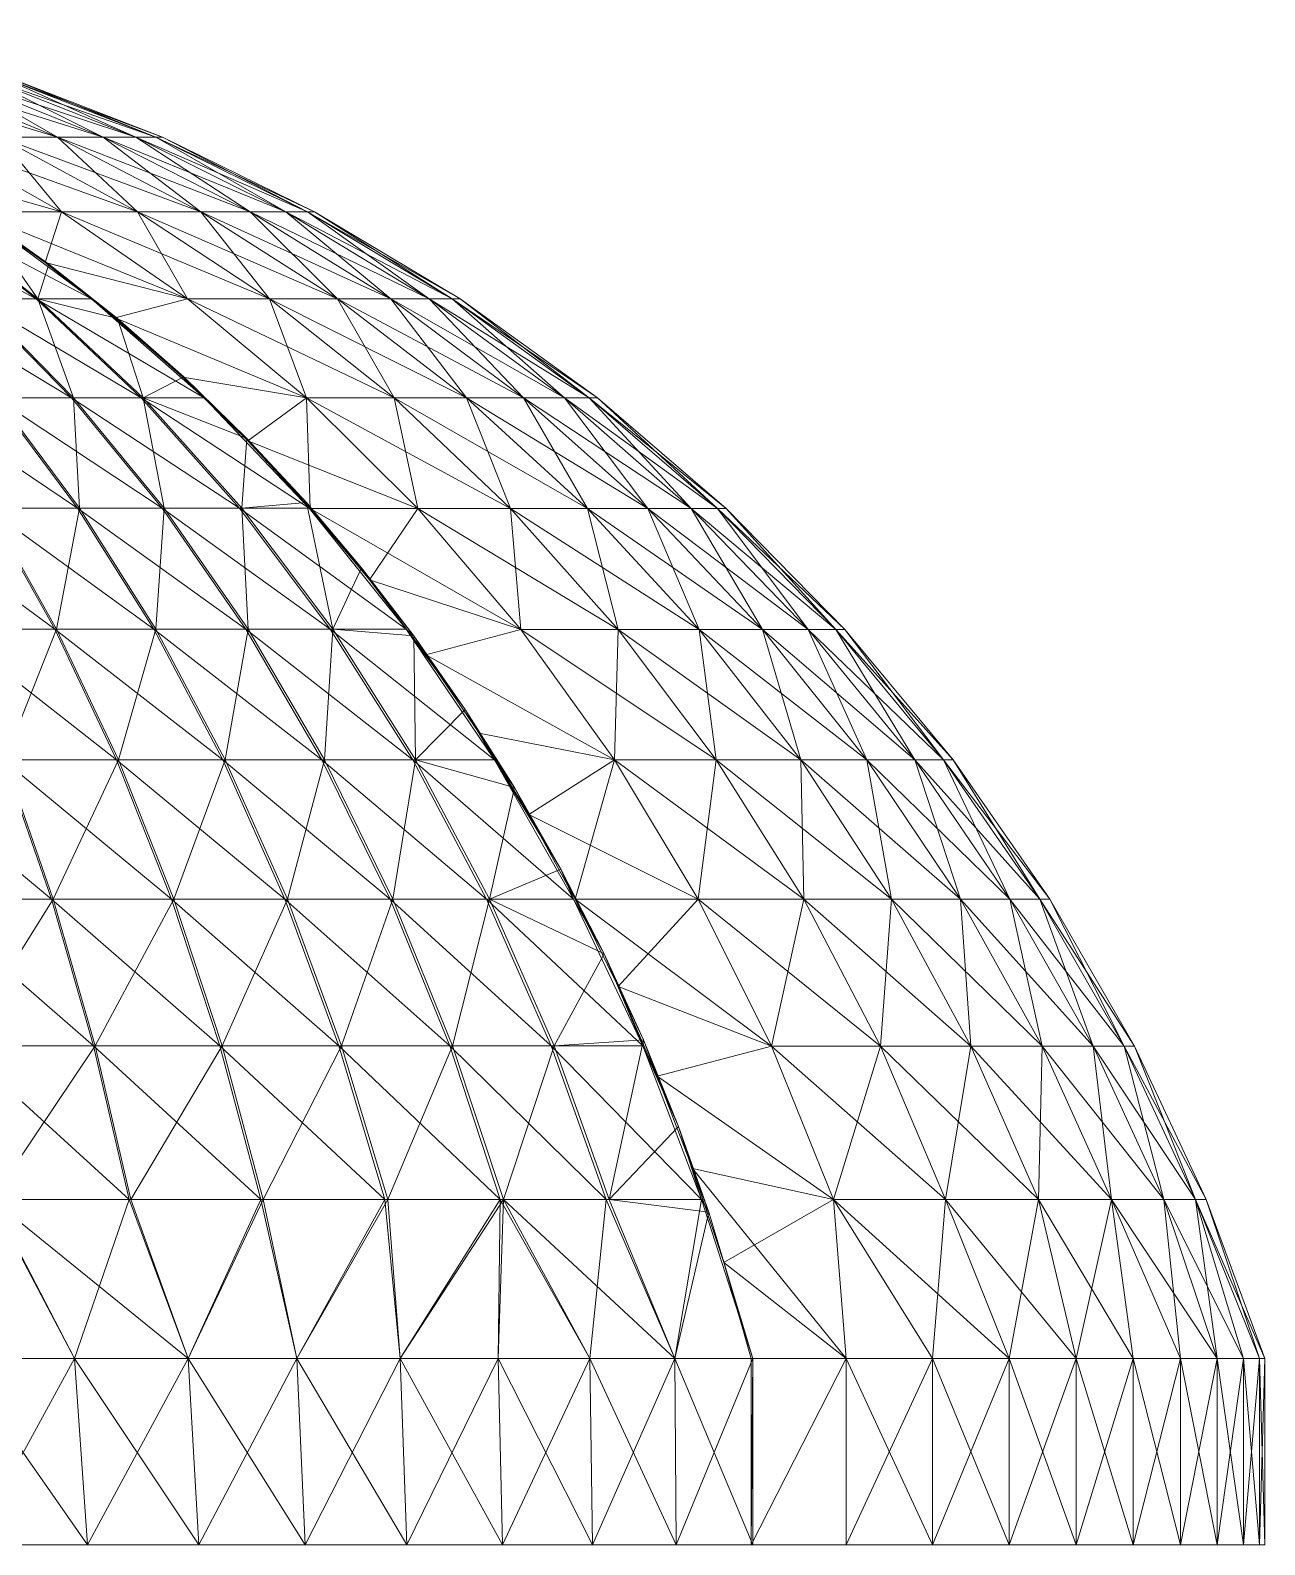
# Model space of a CAD drawing. Header units: millimetres. Extents: x -11 to 107, y -29 to 0.
# Drawn here: x 102.68 to 107.29, y -29 to -23.34 of the extents above; entities that cross this region are included whole.
import ezdxf

# ---------------------------------------------------------------- set-up
doc = ezdxf.new("R2010")
doc.units = ezdxf.units.MM
doc.layers.add('001', color=4, linetype='Continuous', lineweight=35)

msp = doc.modelspace()

# ---------------------------------------------------------------- meshes
at = {"layer": '001', "color": 2, "lineweight": 18}
mesh = msp.add_polyface(dxfattribs=at)
corners = [(101.609, -23.55, -3.4525), (101.7875, -23.5081, -2.9498), (102.2991, -23.7376, -3.2452), (102.0252, -23.5081, -2.4933), (101.3915, -23.3381, -2.4801), (101.5512, -23.3417, -2.1846), (102.5605, -23.7376, -2.7429), (102.2222, -23.5081, -2.0178), (101.6906, -23.3449, -1.8785), (102.7772, -23.7376, -2.2198), (102.3769, -23.5081, -1.5269), (101.8114, -23.3477, -1.5553), (101.9091, -23.35, -1.2249), (102.9475, -23.7376, -1.6798), (102.4883, -23.5081, -1.0245), (101.9833, -23.3517, -0.8883), (103.07, -23.7376, -1.127), (102.5555, -23.5081, -0.5142), (102.0338, -23.3529, -0.547), (103.1439, -23.7376, -0.5657), (102.5779, -23.5081), (102.0547, -23.3534, -0.308), (102.0639, -23.3536, -0.0688), (103.1686, -23.7376), (102.5555, -23.5081, 0.5142), (102.0615, -23.3535, 0.1704), (102.0473, -23.3532, 0.409), (103.1439, -23.7376, 0.5657), (102.4883, -23.5081, 1.0245), (102.0216, -23.3526, 0.6466), (101.9843, -23.3517, 0.8829), (103.07, -23.7376, 1.127), (102.3769, -23.5081, 1.5269), (101.9355, -23.3506, 1.1173), (101.8752, -23.3492, 1.3495), (102.9475, -23.7376, 1.6798), (102.2222, -23.5081, 2.0178), (101.804, -23.3475, 1.5773), (101.722, -23.3456, 1.8009), (102.7772, -23.7376, 2.2198), (102.0252, -23.5081, 2.4933), (101.6293, -23.3435, 2.0201), (101.5262, -23.3411, 2.2344), (102.5605, -23.7376, 2.7429), (101.7875, -23.5081, 2.9498), (101.4128, -23.3385, 2.4434), (102.2991, -23.7376, 3.2452), (101.609, -23.55, 3.4525), (101.8994, -23.6877, 3.6558), (101.7007, -23.5888, 3.5167)]
mesh.append_faces([[corners[k] for k in face] for face in [(0, 1, 2), (4, 5, 3), (4, 3, 1), (7, 3, 5), (7, 5, 8), (11, 12, 10), (10, 7, 8), (10, 8, 11), (14, 10, 12), (14, 12, 15), (17, 14, 15), (17, 15, 18), (21, 22, 20), (21, 20, 17), (17, 18, 21), (25, 26, 24), (25, 24, 20), (20, 22, 25), (29, 30, 28), (29, 28, 24), (24, 26, 29), (33, 34, 32), (33, 32, 28), (28, 30, 33), (37, 38, 36), (37, 36, 32), (32, 34, 37), (41, 42, 40), (41, 40, 36), (36, 38, 41), (45, 44, 40), (40, 42, 45), (46, 44, 47)]], dxfattribs={"color": 2})
mesh.append_faces([[corners[k] for k in face] for face in [(48, 47, 49)]], dxfattribs={"vtx1": -1, "vtx2": -1, "color": 2})
mesh.append_faces([[corners[k] for k in face] for face in [(2, 1, 3), (6, 3, 7), (9, 7, 10), (13, 10, 14), (16, 14, 17), (19, 17, 20), (23, 20, 24), (27, 24, 28), (31, 28, 32), (35, 32, 36), (39, 36, 40), (43, 40, 44)]], dxfattribs={"vtx2": -1, "color": 2})
mesh = msp.add_polyface(dxfattribs=at)
corners = [(102.7037, -24.3416, -4.6339), (102.2875, -24.0158, -4.2842), (102.4823, -24.0268, -4.064), (102.461, -24.0162, -4.0491), (102.7309, -24.2062, -4.238), (102.7441, -24.2121, -4.2473), (102.2189, -23.8609, -3.8796), (102.5605, -23.7376, -2.7429), (102.2222, -23.5081, -2.0178), (102.7772, -23.7376, -2.2198), (102.3769, -23.5081, -1.5269), (102.9475, -23.7376, -1.6798), (102.4883, -23.5081, -1.0245), (103.07, -23.7376, -1.127), (102.5555, -23.5081, -0.5142), (103.1439, -23.7376, -0.5657), (102.5779, -23.5081), (103.1686, -23.7376), (102.5555, -23.5081, 0.5142), (103.1439, -23.7376, 0.5657), (102.4883, -23.5081, 1.0245), (103.07, -23.7376, 1.127), (102.3769, -23.5081, 1.5269), (102.9475, -23.7376, 1.6798), (102.2222, -23.5081, 2.0178), (102.7772, -23.7376, 2.2198), (102.0252, -23.5081, 2.4933), (102.5605, -23.7376, 2.7429), (102.2991, -23.7376, -3.2452), (102.7919, -24.0162, -3.5297), (103.0763, -24.0162, -2.9834), (103.312, -24.0162, -2.4145), (103.4972, -24.0162, -1.8271), (103.6305, -24.0162, 1.2259), (103.4972, -24.0162, 1.8271), (103.312, -24.0162, 2.4145), (103.0763, -24.0162, 2.9834), (102.2991, -23.7376, 3.2452), (102.7919, -24.0162, 3.5297), (102.1836, -23.8432, 3.8549), (102.461, -24.0162, 4.0491), (103.2626, -24.3421, -3.8014), (103.5688, -24.3421, 3.2131), (103.2626, -24.3421, 3.8014), (102.7309, -24.2062, 4.238), (102.0834, -24.0158, 4.506), (102.6967, -24.3416, 4.6422), (102.2815, -24.0158, 4.2913), (102.9043, -24.3416, 4.3736), (102.4602, -24.0158, 4.0602), (102.7441, -24.2121, 4.2473), (102.4823, -24.0268, 4.064), (102.2189, -23.8609, 3.8796)]
mesh.append_faces([[corners[k] for k in face] for face in [(0, 1, 2), (28, 29, 3), (39, 40, 38), (39, 38, 37), (4, 3, 29), (4, 29, 41), (43, 38, 40), (43, 40, 44), (50, 51, 49), (49, 48, 50), (49, 51, 52)]], dxfattribs={"color": 2})
mesh.append_faces([[corners[k] for k in face] for face in [(7, 8, 9), (9, 10, 11), (11, 12, 13), (13, 14, 15), (15, 16, 17), (17, 18, 19), (19, 20, 21), (21, 22, 23), (23, 24, 25), (25, 26, 27), (29, 7, 30), (30, 9, 31), (31, 11, 32), (34, 25, 35), (35, 27, 36), (36, 37, 38), (45, 46, 47), (47, 48, 49)]], dxfattribs={"vtx0": -1, "color": 2})
mesh.append_faces([[corners[k] for k in face] for face in [(2, 3, 4), (44, 51, 50), (40, 52, 51)]], dxfattribs={"vtx0": -1, "vtx2": -1, "color": 2})
mesh.append_faces([[corners[k] for k in face] for face in [(5, 2, 4), (2, 6, 3), (44, 40, 51)]], dxfattribs={"vtx1": -1, "vtx2": -1, "color": 2})
mesh.append_faces([[corners[k] for k in face] for face in [(29, 28, 7), (30, 7, 9), (31, 9, 11), (32, 11, 13), (33, 21, 23), (34, 23, 25), (35, 25, 27), (36, 27, 37), (41, 29, 30), (42, 36, 38)]], dxfattribs={"vtx2": -1, "color": 2})
mesh = msp.add_polyface(dxfattribs=at)
corners = [(103.485, -24.8643, -4.7661), (103.4654, -25.1252, -5.2739), (103.0973, -24.7123, -4.9646), (103.4881, -24.873, -4.7683), (103.7209, -25.1256, -4.9313), (103.2486, -24.6335, -4.6006), (103.2451, -24.6352, -4.5981), (103.4972, -24.0162, -1.8271), (103.07, -23.7376, -1.127), (103.6305, -24.0162, -1.2259), (103.1439, -23.7376, -0.5657), (103.7108, -24.0162, -0.6153), (103.1686, -23.7376), (103.7377, -24.0162), (103.1439, -23.7376, 0.5657), (103.7108, -24.0162, 0.6153), (103.07, -23.7376, 1.127), (103.6305, -24.0162, 1.2259), (102.9475, -23.7376, 1.6798), (103.4972, -24.0162, 1.8271), (103.2626, -24.3421, -3.8014), (103.0763, -24.0162, -2.9834), (103.5688, -24.3421, -3.2131), (103.312, -24.0162, -2.4145), (103.8227, -24.3421, -2.6003), (104.0221, -24.3421, -1.9678), (104.1657, -24.3421, 1.3202), (104.0221, -24.3421, 1.9678), (103.312, -24.0162, 2.4145), (103.8227, -24.3421, 2.6003), (103.0763, -24.0162, 2.9834), (103.5688, -24.3421, 3.2131), (102.9924, -24.4127, -4.4212), (103.7076, -24.7128, -4.0584), (104.0346, -24.7128, -3.4303), (104.0346, -24.7128, 3.4303), (103.2626, -24.3421, 3.8014), (103.7076, -24.7128, 4.0584), (102.9924, -24.4127, 4.4212), (103.2451, -24.6352, 4.5981), (103.4881, -24.873, 4.7683), (104.1239, -25.1256, 4.2987), (103.0893, -24.7123, 4.974), (103.4566, -25.1252, 5.2844), (103.7173, -25.1252, 4.947), (103.3244, -24.7123, 4.6699), (103.485, -24.8643, 4.7661), (103.2486, -24.6335, 4.6006), (103.7209, -25.1256, 4.9313)]
mesh.append_faces([[corners[k] for k in face] for face in [(0, 1, 2), (32, 20, 33), (32, 33, 6), (37, 36, 38), (37, 38, 39), (3, 6, 33), (33, 4, 3), (40, 41, 37), (37, 39, 40), (46, 47, 45), (46, 45, 44)]], dxfattribs={"color": 2})
mesh.append_faces([[corners[k] for k in face] for face in [(7, 8, 9), (9, 10, 11), (11, 12, 13), (13, 14, 15), (15, 16, 17), (17, 18, 19), (20, 21, 22), (22, 23, 24), (24, 7, 25), (27, 28, 29), (29, 30, 31), (33, 22, 34), (35, 36, 37), (42, 44, 45)]], dxfattribs={"vtx0": -1, "color": 2})
mesh.append_faces([[corners[k] for k in face] for face in [(0, 3, 4), (5, 6, 3), (40, 47, 46)]], dxfattribs={"vtx0": -1, "vtx2": -1, "color": 2})
mesh.append_faces([[corners[k] for k in face] for face in [(0, 5, 3), (48, 40, 46), (40, 39, 47)]], dxfattribs={"vtx1": -1, "vtx2": -1, "color": 2})
mesh.append_faces([[corners[k] for k in face] for face in [(9, 8, 10), (11, 10, 12), (13, 12, 14), (15, 14, 16), (22, 21, 23), (24, 23, 7), (25, 7, 9), (26, 17, 19), (27, 19, 28), (29, 28, 30), (33, 20, 22), (34, 22, 24), (35, 31, 36), (42, 43, 44)]], dxfattribs={"vtx2": -1, "color": 2})
mesh = msp.add_polyface(dxfattribs=at)
corners = [(102.473, -24.3416, -4.8852), (102.2875, -24.0158, -4.2842), (102.7037, -24.3416, -4.6339), (102.7441, -24.2121, -4.2473), (103.0007, -24.4151, -4.427), (102.4823, -24.0268, -4.064), (102.2443, -24.7123, -5.7441), (102.2213, -24.3416, -5.1153), (102.5511, -24.7123, -5.5096), (102.8361, -24.7123, -5.2491), (103.0973, -24.7123, -4.9646), (103.2486, -24.6335, -4.6006), (102.5194, -25.1252, -6.1385), (102.8596, -25.1252, -5.8784), (103.1757, -25.1252, -5.5894), (103.4654, -25.1252, -5.2739), (103.485, -24.8643, -4.7661), (102.9924, -24.4127, -4.4212), (103.2451, -24.6352, -4.5981), (102.7309, -24.2062, -4.238), (103.2626, -24.3421, -3.8014), (103.5688, -24.3421, 3.2131), (102.7919, -24.0162, 3.5297), (103.2626, -24.3421, 3.8014), (102.7309, -24.2062, 4.238), (102.9924, -24.4127, 4.4212), (102.2386, -24.7123, 5.7481), (102.513, -25.1252, 6.143), (102.8521, -25.1252, 5.8846), (102.5443, -24.7123, 5.5152), (103.1674, -25.1252, 5.5977), (102.8287, -24.7123, 5.2565), (103.4566, -25.1252, 5.2844), (103.0893, -24.7123, 4.974), (102.2153, -24.3416, 5.1203), (102.4664, -24.3416, 4.8918), (102.6967, -24.3416, 4.6422), (103.3244, -24.7123, 4.6699), (102.9043, -24.3416, 4.3736), (103.2486, -24.6335, 4.6006), (103.0007, -24.4151, 4.427), (102.0834, -24.0158, 4.506), (102.2815, -24.0158, 4.2913), (102.7441, -24.2121, 4.2473), (103.2451, -24.6352, 4.5981)]
mesh.append_faces([[corners[k] for k in face] for face in [(3, 4, 2), (2, 5, 3), (10, 2, 4), (10, 4, 11), (10, 11, 16), (20, 17, 19), (24, 25, 23), (38, 37, 39), (38, 39, 40), (38, 40, 43)]], dxfattribs={"color": 2})
mesh.append_faces([[corners[k] for k in face] for face in [(0, 1, 2), (6, 7, 8), (8, 0, 9), (9, 2, 10), (12, 8, 13), (13, 9, 14), (14, 10, 15), (21, 22, 23), (26, 28, 29), (29, 30, 31), (31, 32, 33), (34, 31, 35), (35, 33, 36), (36, 37, 38)]], dxfattribs={"vtx0": -1, "color": 2})
mesh.append_faces([[corners[k] for k in face] for face in [(4, 17, 18), (3, 19, 17), (44, 40, 39), (25, 43, 40)]], dxfattribs={"vtx0": -1, "vtx2": -1, "color": 2})
mesh.append_faces([[corners[k] for k in face] for face in [(11, 4, 18), (4, 3, 17), (44, 25, 40), (25, 24, 43)]], dxfattribs={"vtx1": -1, "vtx2": -1, "color": 2})
mesh.append_faces([[corners[k] for k in face] for face in [(8, 7, 0), (9, 0, 2), (12, 6, 8), (13, 8, 9), (14, 9, 10), (26, 27, 28), (29, 28, 30), (31, 30, 32), (34, 29, 31), (35, 31, 33), (36, 33, 37), (41, 35, 36), (42, 36, 38)]], dxfattribs={"vtx2": -1, "color": 2})
mesh = msp.add_polyface(dxfattribs=at)
corners = [(104.0221, -24.3421, -1.9678), (103.6305, -24.0162, -1.2259), (104.1657, -24.3421, -1.3202), (103.7108, -24.0162, -0.6153), (104.2522, -24.3421, -0.6626), (103.7377, -24.0162), (104.2812, -24.3421), (103.7108, -24.0162, 0.6153), (104.2522, -24.3421, 0.6626), (103.6305, -24.0162, 1.2259), (104.1657, -24.3421, 1.3202), (103.4972, -24.0162, 1.8271), (104.0221, -24.3421, 1.9678), (104.0346, -24.7128, -3.4303), (103.8227, -24.3421, -2.6003), (104.3056, -24.7128, -2.7761), (104.5185, -24.7128, -2.1008), (104.6718, -24.7128, -1.4095), (104.7642, -24.7128, -0.7074), (104.7951, -24.7128), (104.7642, -24.7128, 0.7074), (104.6718, -24.7128, 1.4095), (104.5185, -24.7128, 2.1008), (103.8227, -24.3421, 2.6003), (104.3056, -24.7128, 2.7761), (103.5688, -24.3421, 3.2131), (104.0346, -24.7128, 3.4303), (104.1239, -25.1256, -4.2987), (103.7076, -24.7128, -4.0584), (104.4703, -25.1256, -3.6335), (104.7573, -25.1256, -2.9405), (104.9828, -25.1256, -2.2252), (105.1452, -25.1256, -1.4929), (105.2431, -25.1256, -0.7493), (105.2758, -25.1256), (105.2431, -25.1256, 0.7493), (105.1452, -25.1256, 1.4929), (104.9828, -25.1256, 2.2252), (104.7573, -25.1256, 2.9405), (104.4703, -25.1256, 3.6335), (103.7076, -24.7128, 4.0584), (104.1239, -25.1256, 4.2987)]
mesh.append_faces([[corners[k] for k in face] for face in [(0, 1, 2), (2, 3, 4), (4, 5, 6), (6, 7, 8), (8, 9, 10), (10, 11, 12), (13, 14, 15), (15, 0, 16), (16, 2, 17), (17, 4, 18), (18, 6, 19), (19, 8, 20), (20, 10, 21), (21, 12, 22), (22, 23, 24), (24, 25, 26), (35, 21, 36), (36, 22, 37), (37, 24, 38), (38, 26, 39), (39, 40, 41)]], dxfattribs={"vtx0": -1, "color": 2})
mesh.append_faces([[corners[k] for k in face] for face in [(2, 1, 3), (4, 3, 5), (6, 5, 7), (8, 7, 9), (15, 14, 0), (16, 0, 2), (17, 2, 4), (18, 4, 6), (19, 6, 8), (20, 8, 10), (21, 10, 12), (22, 12, 23), (24, 23, 25), (27, 28, 13), (29, 13, 15), (30, 15, 16), (31, 16, 17), (32, 17, 18), (33, 18, 19), (34, 19, 20), (35, 20, 21), (36, 21, 22), (37, 22, 24), (38, 24, 26), (39, 26, 40)]], dxfattribs={"vtx2": -1, "color": 2})
mesh = msp.add_polyface(dxfattribs=at)
corners = [(103.485, -24.8643, -4.7661), (103.7071, -25.1038, -4.9216), (103.4654, -25.1252, -5.2739), (103.4894, -25.5773, -5.9038), (103.8054, -25.5773, -5.5596), (103.9127, -25.3478, -5.0656), (104.1083, -25.6026, -5.2025), (103.4039, -26.0654, -6.529), (103.7749, -26.0654, -6.19), (104.1148, -26.0654, -5.8197), (103.2114, -26.586, -7.1308), (103.6358, -26.586, -6.8063), (104.0302, -26.586, -6.4458), (103.8386, -27.1354, -7.0487), (103.9429, -25.3924, -5.0868), (104.1535, -25.6726, -5.2342), (103.7209, -25.1256, -4.9313), (103.7076, -24.7128, -4.0584), (104.1239, -25.1256, -4.2987), (103.4881, -24.873, 4.7683), (103.7209, -25.1256, 4.9313), (104.1239, -25.1256, 4.2987), (104.5084, -25.5777, 4.5207), (103.9429, -25.3924, 5.0868), (103.2034, -26.586, 7.1364), (103.3838, -27.1354, 7.3959), (103.8288, -27.1354, 7.0569), (103.6265, -26.586, 6.814), (104.2426, -27.1354, 6.6803), (104.0199, -26.586, 6.4561), (103.3951, -26.0654, 6.5364), (103.7652, -26.0654, 6.1996), (104.3806, -26.586, 6.0652), (103.1364, -25.5773, 6.2258), (103.4804, -25.5773, 5.9128), (104.1045, -26.0654, 5.8319), (103.7958, -25.5773, 5.571), (103.1674, -25.1252, 5.5977), (103.4566, -25.1252, 5.2844), (104.0802, -25.5773, 5.203), (103.7173, -25.1252, 4.947), (103.9127, -25.3478, 5.0656), (103.7071, -25.1038, 4.9216), (104.1083, -25.6026, 5.2025), (103.485, -24.8643, 4.7661)]
mesh.append_faces([[corners[k] for k in face] for face in [(0, 1, 2), (5, 6, 4), (4, 2, 1), (4, 1, 5), (9, 4, 6), (17, 18, 16), (19, 20, 21), (14, 16, 18), (22, 20, 23), (41, 42, 40), (40, 39, 41), (39, 43, 41), (40, 42, 44)]], dxfattribs={"color": 2})
mesh.append_faces([[corners[k] for k in face] for face in [(3, 2, 4), (7, 3, 8), (8, 4, 9), (10, 7, 11), (11, 8, 12), (24, 26, 27), (27, 28, 29), (30, 29, 31), (33, 31, 34), (34, 35, 36), (37, 36, 38), (38, 39, 40)]], dxfattribs={"vtx0": -1, "color": 2})
mesh.append_faces([[corners[k] for k in face] for face in [(1, 16, 14), (23, 41, 43), (23, 42, 41), (20, 44, 42)]], dxfattribs={"vtx0": -1, "vtx2": -1, "color": 2})
mesh.append_faces([[corners[k] for k in face] for face in [(6, 5, 14), (14, 15, 6), (5, 1, 14), (1, 0, 16), (23, 20, 42)]], dxfattribs={"vtx1": -1, "vtx2": -1, "color": 2})
mesh.append_faces([[corners[k] for k in face] for face in [(8, 3, 4), (11, 7, 8), (12, 8, 9), (13, 11, 12), (24, 25, 26), (27, 26, 28), (30, 27, 29), (31, 29, 32), (33, 30, 31), (34, 31, 35), (37, 34, 36), (38, 36, 39)]], dxfattribs={"vtx2": -1, "color": 2})
mesh = msp.add_polyface(dxfattribs=at)
corners = [(104.2999, -25.8773, -5.3367), (104.4841, -26.1692, -5.4657), (104.1148, -26.0654, -5.8197), (104.1083, -25.6026, -5.2025), (104.3522, -25.9655, -5.3733), (104.5384, -26.2703, -5.5037), (104.1535, -25.6726, -5.2342), (104.1239, -25.1256, -4.2987), (104.0346, -24.7128, -3.4303), (104.4703, -25.1256, -3.6335), (104.3056, -24.7128, -2.7761), (104.7573, -25.1256, -2.9405), (104.5185, -24.7128, -2.1008), (104.9828, -25.1256, -2.2252), (104.6718, -24.7128, -1.4095), (105.1452, -25.1256, -1.4929), (103.9429, -25.3924, -5.0868), (104.5084, -25.5777, -4.5207), (104.8727, -25.5777, -3.8211), (105.1745, -25.5777, -3.0924), (105.4117, -25.5777, 2.3401), (104.9828, -25.1256, 2.2252), (104.7573, -25.1256, 2.9405), (105.1745, -25.5777, 3.0924), (104.4703, -25.1256, 3.6335), (104.8727, -25.5777, 3.8211), (104.1239, -25.1256, 4.2987), (104.5084, -25.5777, 4.5207), (103.9429, -25.3924, 5.0868), (104.1535, -25.6726, 5.2342), (103.7209, -25.1256, 4.9313), (104.8584, -26.0658, -4.7228), (105.2389, -26.0658, -3.9919), (105.2389, -26.0658, 3.9919), (104.8584, -26.0658, 4.7228), (104.3522, -25.9655, 5.3733), (104.5384, -26.2703, 5.5037), (104.4105, -26.0654, 5.436), (104.6581, -26.4749, 5.5875), (104.4841, -26.1692, 5.4657), (103.7958, -25.5773, 5.571), (104.1045, -26.0654, 5.8319), (104.0802, -25.5773, 5.203), (104.2999, -25.8773, 5.3367), (104.1083, -25.6026, 5.2025)]
mesh.append_faces([[corners[k] for k in face] for face in [(0, 1, 2), (2, 3, 0), (16, 7, 17), (17, 6, 16), (28, 29, 27), (27, 26, 30), (6, 17, 31), (6, 31, 4), (34, 27, 29), (34, 29, 35), (5, 4, 31), (34, 35, 36), (37, 38, 39), (43, 44, 42), (42, 37, 43), (37, 39, 43)]], dxfattribs={"color": 2})
mesh.append_faces([[corners[k] for k in face] for face in [(7, 8, 9), (9, 10, 11), (11, 12, 13), (13, 14, 15), (17, 9, 18), (18, 11, 19), (23, 24, 25), (25, 26, 27), (31, 18, 32), (33, 27, 34), (40, 37, 42)]], dxfattribs={"vtx0": -1, "color": 2})
mesh.append_faces([[corners[k] for k in face] for face in [(35, 43, 39), (39, 36, 35), (29, 44, 43), (43, 35, 29), (44, 29, 28)]], dxfattribs={"vtx0": -1, "vtx2": -1, "color": 2})
mesh.append_faces([[corners[k] for k in face] for face in [(1, 0, 4), (4, 5, 1), (0, 3, 6), (6, 4, 0)]], dxfattribs={"vtx1": -1, "vtx2": -1, "color": 2})
mesh.append_faces([[corners[k] for k in face] for face in [(17, 7, 9), (18, 9, 11), (19, 11, 13), (20, 21, 22), (23, 22, 24), (25, 24, 26), (31, 17, 18), (33, 25, 27), (40, 41, 37)]], dxfattribs={"vtx2": -1, "color": 2})
mesh = msp.add_polyface(dxfattribs=at)
corners = [(105.1452, -25.1256, -1.4929), (104.7642, -24.7128, -0.7074), (105.2431, -25.1256, -0.7493), (104.7951, -24.7128), (105.2758, -25.1256), (104.7642, -24.7128, 0.7074), (105.2431, -25.1256, 0.7493), (105.1745, -25.5777, -3.0924), (104.9828, -25.1256, -2.2252), (105.4117, -25.5777, -2.3401), (105.5824, -25.5777, -1.57), (105.6854, -25.5777, -0.788), (105.7198, -25.5777), (105.6854, -25.5777, 0.788), (105.1452, -25.1256, 1.4929), (105.5824, -25.5777, 1.57), (104.9828, -25.1256, 2.2252), (105.4117, -25.5777, 2.3401), (104.7573, -25.1256, 2.9405), (105.1745, -25.5777, 3.0924), (105.2389, -26.0658, -3.9919), (104.8727, -25.5777, -3.8211), (105.5543, -26.0658, -3.2306), (105.802, -26.0658, -2.4447), (105.9804, -26.0658, -1.6402), (106.088, -26.0658, -0.8232), (106.1239, -26.0658), (106.088, -26.0658, 0.8232), (105.9804, -26.0658, 1.6402), (105.802, -26.0658, 2.4447), (105.5543, -26.0658, 3.2306), (104.8727, -25.5777, 3.8211), (105.2389, -26.0658, 3.9919), (106.1511, -26.5863, -2.5382), (106.3363, -26.5863, -1.703), (106.4479, -26.5863, -0.8547), (106.4852, -26.5863), (106.4479, -26.5863, 0.8547), (106.3363, -26.5863, 1.703), (106.1511, -26.5863, 2.5382), (105.8938, -26.5863, 3.3542), (105.5664, -26.5863, 4.1446), (104.8584, -26.0658, 4.7228)]
mesh.append_faces([[corners[k] for k in face] for face in [(0, 1, 2), (2, 3, 4), (4, 5, 6), (7, 8, 9), (9, 0, 10), (10, 2, 11), (11, 4, 12), (12, 6, 13), (13, 14, 15), (15, 16, 17), (17, 18, 19), (20, 7, 22), (22, 9, 23), (23, 10, 24), (24, 11, 25), (25, 12, 26), (26, 13, 27), (27, 15, 28), (28, 17, 29), (29, 19, 30), (30, 31, 32)]], dxfattribs={"vtx0": -1, "color": 2})
mesh.append_faces([[corners[k] for k in face] for face in [(9, 8, 0), (10, 0, 2), (11, 2, 4), (12, 4, 6), (13, 6, 14), (15, 14, 16), (20, 21, 7), (22, 7, 9), (23, 9, 10), (24, 10, 11), (25, 11, 12), (26, 12, 13), (27, 13, 15), (28, 15, 17), (29, 17, 19), (30, 19, 31), (33, 23, 24), (34, 24, 25), (35, 25, 26), (36, 26, 27), (37, 27, 28), (38, 28, 29), (39, 29, 30), (40, 30, 32), (41, 32, 42)]], dxfattribs={"vtx2": -1, "color": 2})
mesh = msp.add_polyface(dxfattribs=at)
corners = [(101.9639, -25.5773, -6.9677), (102.1577, -25.1252, -6.3679), (102.3789, -25.5773, -6.753), (102.5194, -25.1252, -6.1385), (102.7734, -25.5773, -6.5028), (102.8596, -25.1252, -5.8784), (103.1445, -25.5773, -6.219), (103.1757, -25.1252, -5.5894), (103.4894, -25.5773, -5.9038), (103.4654, -25.1252, -5.2739), (102.1337, -26.0654, -7.3345), (102.5802, -26.0654, -7.1035), (103.0046, -26.0654, -6.8343), (103.4039, -26.0654, -6.529), (102.2856, -26.586, -7.6625), (102.7602, -26.586, -7.4169), (103.2114, -26.586, -7.1308), (102.4184, -27.1354, -7.9493), (102.9175, -27.1354, -7.691), (103.3922, -27.1354, -7.39), (103.6358, -26.586, -6.8063), (101.7891, -26.586, 7.8663), (102.4138, -27.1354, 7.9514), (102.2812, -26.586, 7.6645), (102.9109, -27.1354, 7.6948), (102.7538, -26.586, 7.4206), (103.3838, -27.1354, 7.3959), (103.2034, -26.586, 7.1364), (102.1296, -26.0654, 7.3364), (102.5742, -26.0654, 7.1069), (102.9971, -26.0654, 6.8396), (103.6265, -26.586, 6.814), (103.3951, -26.0654, 6.5364), (101.96, -25.5773, 6.9695), (102.3733, -25.5773, 6.7562), (102.7664, -25.5773, 6.5076), (103.1364, -25.5773, 6.2258), (101.7738, -25.1252, 6.5663), (102.1526, -25.1252, 6.3708), (102.513, -25.1252, 6.143), (102.8521, -25.1252, 5.8846), (103.4804, -25.5773, 5.9128), (103.1674, -25.1252, 5.5977)]
mesh.append_faces([[corners[k] for k in face] for face in [(0, 1, 2), (2, 3, 4), (4, 5, 6), (6, 7, 8), (10, 2, 11), (11, 4, 12), (12, 6, 13), (14, 11, 15), (15, 12, 16), (21, 22, 23), (23, 24, 25), (25, 26, 27), (28, 25, 29), (29, 27, 30), (30, 31, 32), (33, 29, 34), (34, 30, 35), (35, 32, 36), (37, 34, 38), (38, 35, 39), (39, 36, 40), (40, 41, 42)]], dxfattribs={"vtx0": -1, "color": 2})
mesh.append_faces([[corners[k] for k in face] for face in [(2, 1, 3), (4, 3, 5), (6, 5, 7), (8, 7, 9), (10, 0, 2), (11, 2, 4), (12, 4, 6), (13, 6, 8), (14, 10, 11), (15, 11, 12), (16, 12, 13), (17, 14, 15), (18, 15, 16), (19, 16, 20), (28, 23, 25), (29, 25, 27), (30, 27, 31), (33, 28, 29), (34, 29, 30), (35, 30, 32), (38, 34, 35), (39, 35, 36), (40, 36, 41)]], dxfattribs={"vtx2": -1, "color": 2})
mesh = msp.add_polyface(dxfattribs=at)
corners = [(104.0302, -26.586, -6.4458), (104.1148, -26.0654, -5.8197), (104.3915, -26.586, -6.0522), (104.4841, -26.1692, -5.4657), (104.6581, -26.4749, -5.5875), (104.2535, -27.1354, -6.6695), (104.6335, -27.1354, -6.2555), (104.8194, -26.7909, -5.7004), (104.9662, -27.1129, -5.8032), (104.443, -27.7095, -6.8595), (104.839, -27.7095, -6.4282), (105.0971, -27.4364, -5.8949), (105.0176, -27.2485, -5.8393), (104.8716, -26.9127, -5.737), (104.7117, -26.5863, -5.625), (104.5384, -26.2703, -5.5037), (104.8584, -26.0658, -4.7228), (105.1714, -26.5863, -4.9035), (104.5384, -26.2703, 5.5037), (104.7117, -26.5863, 5.625), (105.1714, -26.5863, 4.9035), (104.8584, -26.0658, 4.7228), (105.445, -27.1356, 5.0615), (104.8716, -26.9127, 5.737), (103.8288, -27.1354, 7.0569), (104.4317, -27.7095, 6.8708), (104.2426, -27.1354, 6.6803), (104.827, -27.7095, 6.4424), (104.622, -27.1354, 6.2692), (105.1834, -27.7095, 5.9813), (104.9641, -27.1354, 5.8266), (105.0971, -27.4364, 5.8949), (104.9662, -27.1129, 5.8032), (104.0199, -26.586, 6.4561), (104.3806, -26.586, 6.0652), (104.7058, -26.586, 5.6444), (104.8194, -26.7909, 5.7004), (104.6581, -26.4749, 5.5875), (103.7652, -26.0654, 6.1996), (104.1045, -26.0654, 5.8319), (104.4105, -26.0654, 5.436), (105.0176, -27.2485, 5.8393), (104.4841, -26.1692, 5.4657)]
mesh.append_faces([[corners[k] for k in face] for face in [(2, 1, 3), (2, 3, 4), (7, 8, 6), (7, 6, 2), (2, 4, 7), (10, 6, 8), (16, 17, 14), (16, 14, 15), (18, 19, 20), (18, 20, 21), (13, 14, 17), (22, 19, 23), (31, 32, 30), (36, 37, 35), (36, 35, 30), (30, 32, 36), (40, 35, 37)]], dxfattribs={"color": 2})
mesh.append_faces([[corners[k] for k in face] for face in [(0, 1, 2), (5, 2, 6), (24, 25, 26), (26, 27, 28), (28, 29, 30), (33, 28, 34), (34, 30, 35), (38, 34, 39), (39, 35, 40)]], dxfattribs={"vtx0": -1, "color": 2})
mesh.append_faces([[corners[k] for k in face] for face in [(41, 32, 31), (23, 36, 32), (32, 41, 23), (19, 37, 36), (36, 23, 19), (18, 42, 37), (37, 19, 18)]], dxfattribs={"vtx0": -1, "vtx2": -1, "color": 2})
mesh.append_faces([[corners[k] for k in face] for face in [(11, 8, 12), (8, 7, 13), (13, 12, 8), (7, 4, 14), (14, 13, 7), (4, 3, 15), (15, 14, 4)]], dxfattribs={"vtx1": -1, "vtx2": -1, "color": 2})
mesh.append_faces([[corners[k] for k in face] for face in [(5, 0, 2), (9, 5, 6), (33, 26, 28), (34, 28, 30), (39, 34, 35)]], dxfattribs={"vtx2": -1, "color": 2})
mesh = msp.add_polyface(dxfattribs=at)
corners = [(105.1714, -26.5863, -4.9035), (104.8584, -26.0658, -4.7228), (105.2389, -26.0658, -3.9919), (105.5664, -26.5863, -4.1446), (105.5543, -26.0658, -3.2306), (105.8938, -26.5863, -3.3542), (105.802, -26.0658, -2.4447), (106.1511, -26.5863, -2.5382), (105.9804, -26.0658, -1.6402), (106.3363, -26.5863, -1.703), (106.088, -26.0658, -0.8232), (106.4479, -26.5863, -0.8547), (106.1239, -26.0658), (106.4852, -26.5863), (106.088, -26.0658, 0.8232), (106.4479, -26.5863, 0.8547), (105.9804, -26.0658, 1.6402), (106.3363, -26.5863, 1.703), (105.802, -26.0658, 2.4447), (106.1511, -26.5863, 2.5382), (105.5543, -26.0658, 3.2306), (105.8938, -26.5863, 3.3542), (105.2389, -26.0658, 3.9919), (105.5664, -26.5863, 4.1446), (104.8584, -26.0658, 4.7228), (105.1714, -26.5863, 4.9035), (104.8716, -26.9127, -5.737), (105.445, -27.1356, -5.0615), (105.0176, -27.2485, -5.8393), (105.8528, -27.1356, -4.2781), (106.1907, -27.1356, -3.4622), (106.4563, -27.1356, -2.62), (106.6474, -27.1356, -1.7578), (106.7627, -27.1356, -0.8823), (106.8012, -27.1356), (106.7627, -27.1356, 0.8823), (106.6474, -27.1356, 1.7578), (106.4563, -27.1356, 2.62), (106.1907, -27.1356, 3.4622), (105.8528, -27.1356, 4.2781), (105.445, -27.1356, 5.0615), (104.8716, -26.9127, 5.737), (105.0176, -27.2485, 5.8393), (104.7117, -26.5863, 5.625), (106.4429, -27.7096, 3.554), (106.096, -27.7096, 4.3915)]
mesh.append_faces([[corners[k] for k in face] for face in [(26, 0, 27), (27, 28, 26), (41, 42, 40), (40, 25, 43)]], dxfattribs={"color": 2})
mesh.append_faces([[corners[k] for k in face] for face in [(0, 2, 3), (3, 4, 5), (5, 6, 7), (7, 8, 9), (9, 10, 11), (11, 12, 13), (13, 14, 15), (15, 16, 17), (17, 18, 19), (19, 20, 21), (21, 22, 23), (23, 24, 25), (27, 3, 29), (29, 5, 30), (30, 7, 31), (31, 9, 32), (32, 11, 33), (33, 13, 34), (34, 15, 35), (35, 17, 36), (36, 19, 37), (37, 21, 38), (38, 23, 39), (39, 25, 40)]], dxfattribs={"vtx0": -1, "color": 2})
mesh.append_faces([[corners[k] for k in face] for face in [(0, 1, 2), (3, 2, 4), (5, 4, 6), (27, 0, 3), (29, 3, 5), (30, 5, 7), (31, 7, 9), (32, 9, 11), (33, 11, 13), (34, 13, 15), (35, 15, 17), (36, 17, 19), (37, 19, 21), (38, 21, 23), (39, 23, 25), (44, 38, 39), (45, 39, 40)]], dxfattribs={"vtx2": -1, "color": 2})
mesh = msp.add_polyface(dxfattribs=at)
corners = [(101.8986, -27.1354, -8.1628), (102.2856, -26.586, -7.6625), (102.4184, -27.1354, -7.9493), (102.7602, -26.586, -7.4169), (102.9175, -27.1354, -7.691), (101.3805, -27.2783, -8.4001), (101.9896, -27.7095, -8.4153), (102.5312, -27.7095, -8.1928), (103.0512, -27.7095, -7.9237), (101.4555, -27.9556, -8.6838), (101.4201, -27.6134, -8.55), (101.9496, -28.3043, -8.6612), (101.4865, -28.3043, -8.8011), (102.4018, -28.3043, -8.4891), (102.8408, -28.3043, -8.2859), (101.5617, -29, 8.7808), (102.0158, -29, 8.6382), (101.9496, -28.3043, 8.6612), (101.4865, -28.3043, 8.8011), (102.4591, -29, 8.4647), (102.4018, -28.3043, 8.4891), (102.8408, -28.3043, 8.2859), (102.8894, -29, 8.261), (101.4555, -27.9556, 8.6838), (101.9871, -27.7095, 8.4162), (101.4201, -27.6134, 8.55), (101.8962, -27.1354, 8.1637), (102.5263, -27.7095, 8.195), (102.4138, -27.1354, 7.9514), (103.0443, -27.7095, 7.9277), (102.9109, -27.1354, 7.6948), (101.7891, -26.586, 7.8663), (102.2812, -26.586, 7.6645), (102.8894, -29, -8.261), (102.4591, -29, -8.4647), (102.0158, -29, -8.6382), (101.5617, -29, -8.7808), (103.3046, -29, -8.0282), (103.3046, -29, 8.0282)]
mesh.append_faces([[corners[k] for k in face] for face in [(5, 0, 6), (9, 10, 6), (9, 6, 11), (11, 12, 9), (11, 6, 7), (11, 7, 13), (14, 13, 7), (15, 16, 17), (15, 17, 18), (17, 16, 19), (17, 19, 20), (21, 20, 19), (21, 19, 22), (23, 18, 17), (17, 24, 25), (25, 24, 26), (27, 24, 17), (27, 17, 20), (21, 29, 27), (27, 20, 21), (33, 34, 13), (33, 13, 14), (13, 34, 35), (13, 35, 11), (12, 11, 35), (12, 35, 36)]], dxfattribs={"color": 2})
mesh.append_faces([[corners[k] for k in face] for face in [(0, 1, 2), (2, 3, 4), (6, 2, 7), (7, 4, 8), (26, 27, 28), (28, 29, 30)]], dxfattribs={"vtx0": -1, "color": 2})
mesh.append_faces([[corners[k] for k in face] for face in [(34, 33, 36), (33, 37, 36), (38, 22, 36), (22, 19, 36), (19, 16, 36), (16, 15, 36)]], dxfattribs={"vtx1": -1, "vtx2": -1, "color": 2})
mesh.append_faces([[corners[k] for k in face] for face in [(6, 0, 2), (7, 2, 4), (26, 24, 27), (28, 27, 29), (31, 26, 28), (32, 28, 30), (36, 35, 34)]], dxfattribs={"vtx2": -1, "color": 2})
mesh = msp.add_polyface(dxfattribs=at)
corners = [(102.9175, -27.1354, -7.691), (103.2114, -26.586, -7.1308), (103.3922, -27.1354, -7.39), (103.6358, -26.586, -6.8063), (103.8386, -27.1354, -7.0487), (104.0302, -26.586, -6.4458), (104.2535, -27.1354, -6.6695), (103.0512, -27.7095, -7.9237), (103.5457, -27.7095, -7.6102), (104.0108, -27.7095, -7.2545), (102.5312, -27.7095, -8.1928), (103.2646, -28.3043, -8.0523), (102.8408, -28.3043, -8.2859), (103.6708, -28.3043, -7.7896), (104.0577, -28.3043, -7.4992), (102.8894, -29, 8.261), (103.3046, -29, 8.0282), (103.2646, -28.3043, 8.0523), (102.8408, -28.3043, 8.2859), (103.7027, -29, 7.7673), (103.6708, -28.3043, 7.7896), (104.0819, -29, 7.4795), (104.0577, -28.3043, 7.4992), (103.0443, -27.7095, 7.9277), (102.9109, -27.1354, 7.6948), (103.537, -27.7095, 7.6163), (103.3838, -27.1354, 7.3959), (104.0006, -27.7095, 7.2631), (103.8288, -27.1354, 7.0569), (102.7538, -26.586, 7.4206), (104.0819, -29, -7.4795), (103.7027, -29, -7.7673), (103.3046, -29, -8.0282), (102.8894, -29, -8.261), (101.5617, -29, -8.7808), (105.7248, -29, -5.5437), (105.3695, -29, 6.0856), (105.0884, -29, 6.4696), (104.7764, -29, 6.8291), (104.4404, -29, 7.1663)]
mesh.append_faces([[corners[k] for k in face] for face in [(10, 7, 11), (10, 11, 12), (11, 7, 8), (11, 8, 13), (13, 8, 9), (13, 9, 14), (15, 16, 17), (15, 17, 18), (17, 16, 19), (17, 19, 20), (20, 19, 21), (20, 21, 22), (18, 17, 23), (25, 23, 17), (25, 17, 20), (27, 25, 20), (27, 20, 22), (14, 30, 31), (14, 31, 13), (13, 31, 32), (13, 32, 11), (12, 11, 32), (12, 32, 33)]], dxfattribs={"color": 2})
mesh.append_faces([[corners[k] for k in face] for face in [(0, 1, 2), (2, 3, 4), (4, 5, 6), (7, 2, 8), (8, 4, 9), (24, 25, 26), (26, 27, 28)]], dxfattribs={"vtx0": -1, "color": 2})
mesh.append_faces([[corners[k] for k in face] for face in [(30, 35, 34), (36, 37, 34)]], dxfattribs={"vtx0": -1, "vtx1": -1, "vtx2": -1, "color": 2})
mesh.append_faces([[corners[k] for k in face] for face in [(34, 37, 38)]], dxfattribs={"vtx0": -1, "vtx2": -1, "color": 2})
mesh.append_faces([[corners[k] for k in face] for face in [(32, 31, 34), (31, 30, 34), (38, 39, 34), (39, 21, 34), (21, 19, 34), (19, 16, 34)]], dxfattribs={"vtx1": -1, "vtx2": -1, "color": 2})
mesh.append_faces([[corners[k] for k in face] for face in [(7, 0, 2), (8, 2, 4), (9, 4, 6), (24, 23, 25), (26, 25, 27), (29, 24, 26)]], dxfattribs={"vtx2": -1, "color": 2})
mesh = msp.add_polyface(dxfattribs=at)
corners = [(104.0108, -27.7095, -7.2545), (104.2535, -27.1354, -6.6695), (104.443, -27.7095, -6.8595), (104.6335, -27.1354, -6.2555), (104.839, -27.7095, -6.4282), (105.0971, -27.4364, -5.8949), (105.2115, -27.7564, -5.975), (104.9662, -27.1129, -5.8032), (104.0577, -28.3043, -7.4992), (104.4233, -28.3043, -7.1823), (104.7658, -28.3043, -6.8405), (105.0835, -28.3043, -6.4756), (105.3748, -28.3043, -6.0894), (105.2669, -27.9453, -6.0138), (105.3695, -28.3043, -6.0856), (105.1496, -27.593, -5.9316), (105.0176, -27.2485, -5.8393), (105.445, -27.1356, -5.0615), (105.6774, -27.7096, -5.1956), (105.6774, -27.7096, 5.1956), (105.445, -27.1356, 5.0615), (105.0176, -27.2485, 5.8393), (105.1496, -27.593, 5.9316), (105.7248, -28.3043, -5.5437), (105.2669, -27.9453, 6.0138), (105.3695, -28.3043, 6.0856), (105.7248, -28.3043, 5.5437), (103.8288, -27.1354, 7.0569), (104.0006, -27.7095, 7.2631), (104.4317, -27.7095, 6.8708), (104.0577, -28.3043, 7.4992), (104.4233, -28.3043, 7.1823), (104.2426, -27.1354, 6.6803), (104.827, -27.7095, 6.4424), (104.7658, -28.3043, 6.8405), (105.0835, -28.3043, 6.4756), (104.622, -27.1354, 6.2692), (105.1834, -27.7095, 5.9813), (105.3748, -28.3043, 6.0894), (104.9641, -27.1354, 5.8266), (105.0971, -27.4364, 5.8949), (105.2115, -27.7564, 5.975), (105.3695, -29, 6.0856), (105.3695, -29, -6.0856)]
mesh.append_faces([[corners[k] for k in face] for face in [(5, 6, 4), (4, 7, 5), (8, 0, 2), (8, 2, 9), (10, 9, 2), (2, 4, 11), (2, 11, 10), (11, 4, 6), (11, 6, 12), (16, 17, 18), (16, 18, 15), (19, 20, 21), (19, 21, 22), (13, 15, 18), (23, 14, 13), (24, 25, 26), (26, 19, 22), (26, 22, 24), (29, 28, 30), (29, 30, 31), (34, 35, 33), (34, 33, 29), (29, 31, 34), (37, 33, 35), (37, 35, 38), (39, 37, 40), (37, 41, 40), (41, 37, 38)]], dxfattribs={"color": 2})
mesh.append_faces([[corners[k] for k in face] for face in [(0, 1, 2), (2, 3, 4), (42, 26, 25), (23, 43, 14)]], dxfattribs={"vtx0": -1, "color": 2})
mesh.append_faces([[corners[k] for k in face] for face in [(6, 15, 13), (24, 41, 38), (38, 25, 24), (22, 40, 41), (40, 22, 21)]], dxfattribs={"vtx0": -1, "vtx2": -1, "color": 2})
mesh.append_faces([[corners[k] for k in face] for face in [(12, 6, 13), (13, 14, 12), (6, 5, 15), (16, 15, 5), (24, 22, 41)]], dxfattribs={"vtx1": -1, "vtx2": -1, "color": 2})
mesh.append_faces([[corners[k] for k in face] for face in [(27, 28, 29), (32, 29, 33), (36, 33, 37)]], dxfattribs={"vtx2": -1, "color": 2})
mesh = msp.add_polyface(dxfattribs=at)
corners = [(105.6774, -27.7096, -5.1956), (105.445, -27.1356, -5.0615), (105.8528, -27.1356, -4.2781), (106.096, -27.7096, -4.3915), (106.1907, -27.1356, -3.4622), (106.4429, -27.7096, -3.554), (106.4563, -27.1356, -2.62), (106.7155, -27.7096, -2.6895), (106.6474, -27.1356, -1.7578), (106.9117, -27.7096, 1.8044), (106.6474, -27.1356, 1.7578), (106.4563, -27.1356, 2.62), (106.7155, -27.7096, 2.6895), (106.1907, -27.1356, 3.4622), (106.4429, -27.7096, 3.554), (105.8528, -27.1356, 4.2781), (106.096, -27.7096, 4.3915), (105.445, -27.1356, 5.0615), (105.6774, -27.7096, 5.1956), (105.2669, -27.9453, -6.0138), (105.7248, -28.3043, -5.5437), (106.0464, -28.3043, -4.9811), (106.333, -28.3043, -4.3999), (106.5836, -28.3043, -3.8023), (106.7972, -28.3043, -3.1905), (106.5836, -28.3043, 3.8023), (106.7972, -28.3043, 3.1905), (106.333, -28.3043, 4.3999), (106.0464, -28.3043, 4.9811), (105.7248, -28.3043, 5.5437), (106.0464, -29, 4.9811), (106.333, -29, 4.3999), (105.7248, -29, 5.5437), (105.3695, -29, 6.0856), (106.5836, -29, 3.8023), (106.7972, -29, -3.1905), (106.5836, -29, -3.8023), (106.333, -29, -4.3999), (106.0464, -29, -4.9811), (105.7248, -29, -5.5437), (105.3695, -29, -6.0856)]
mesh.append_faces([[corners[k] for k in face] for face in [(19, 0, 20), (21, 20, 0), (0, 3, 22), (0, 22, 21), (22, 3, 5), (22, 5, 23), (24, 23, 5), (24, 5, 7), (12, 14, 25), (12, 25, 26), (25, 14, 16), (25, 16, 27), (28, 27, 16), (28, 16, 18), (18, 29, 28)]], dxfattribs={"color": 2})
mesh.append_faces([[corners[k] for k in face] for face in [(0, 2, 3), (3, 4, 5), (5, 6, 7), (9, 11, 12), (12, 13, 14), (14, 15, 16), (16, 17, 18), (30, 27, 28), (28, 32, 30), (27, 34, 25), (35, 23, 24), (23, 37, 22), (38, 20, 21), (21, 37, 38)]], dxfattribs={"vtx0": -1, "color": 2})
mesh.append_faces([[corners[k] for k in face] for face in [(0, 1, 2), (3, 2, 4), (5, 4, 6), (7, 6, 8), (9, 10, 11), (12, 11, 13), (30, 31, 27), (28, 29, 32), (33, 32, 29), (27, 31, 34), (26, 25, 34), (35, 36, 23), (23, 36, 37), (38, 39, 20), (21, 22, 37), (20, 39, 40)]], dxfattribs={"vtx2": -1, "color": 2})
mesh = msp.add_polyface(dxfattribs=at)
corners = [(106.7155, -27.7096, -2.6895), (106.6474, -27.1356, -1.7578), (106.9117, -27.7096, -1.8044), (106.7627, -27.1356, -0.8823), (107.03, -27.7096, -0.9057), (106.8012, -27.1356), (107.0695, -27.7096), (106.7627, -27.1356, 0.8823), (107.03, -27.7096, 0.9057), (106.6474, -27.1356, 1.7578), (106.9117, -27.7096, 1.8044), (106.9731, -28.3043, -2.5668), (106.7972, -28.3043, -3.1905), (107.1106, -28.3043, -1.9335), (107.2092, -28.3043, -1.293), (107.2685, -28.3043, -0.6477), (107.2883, -28.3043), (107.2685, -28.3043, 0.6477), (107.2092, -28.3043, 1.293), (107.1106, -28.3043, 1.9335), (106.7155, -27.7096, 2.6895), (106.9731, -28.3043, 2.5668), (106.7972, -28.3043, 3.1905), (106.7972, -29, 3.1905), (106.9731, -29, 2.5668), (106.5836, -29, 3.8023), (107.1106, -29, 1.9335), (107.2092, -29, 1.293), (107.2685, -29, 0.6477), (107.2883, -29), (107.2685, -29, -0.6477), (107.2092, -29, -1.293), (107.1106, -29, -1.9335), (106.9731, -29, -2.5668), (106.7972, -29, -3.1905)]
mesh.append_faces([[corners[k] for k in face] for face in [(0, 11, 12), (11, 0, 2), (11, 2, 13), (14, 13, 2), (14, 2, 4), (4, 15, 14), (15, 4, 6), (15, 6, 16), (16, 6, 8), (16, 8, 17), (18, 17, 8), (8, 10, 19), (8, 19, 18), (19, 10, 20), (19, 20, 21), (22, 21, 20)]], dxfattribs={"color": 2})
mesh.append_faces([[corners[k] for k in face] for face in [(0, 1, 2), (2, 3, 4), (4, 5, 6), (6, 7, 8), (8, 9, 10), (23, 21, 22), (22, 25, 23), (21, 26, 19), (27, 17, 18), (18, 26, 27), (17, 29, 16), (16, 30, 15), (31, 13, 14), (14, 30, 31), (13, 33, 11), (12, 33, 34)]], dxfattribs={"vtx0": -1, "color": 2})
mesh.append_faces([[corners[k] for k in face] for face in [(2, 1, 3), (4, 3, 5), (6, 5, 7), (8, 7, 9), (23, 24, 21), (21, 24, 26), (27, 28, 17), (18, 19, 26), (17, 28, 29), (16, 29, 30), (31, 32, 13), (14, 15, 30), (13, 32, 33), (12, 11, 33)]], dxfattribs={"vtx2": -1, "color": 2})
mesh = msp.add_polyface(dxfattribs=at)
corners = [(105.3695, -29, -6.0856), (105.3748, -29, -6.0894), (105.3748, -28.3043, -6.0894), (105.3695, -28.3043, -6.0856), (104.0577, -28.3043, 7.4992), (104.0819, -29, 7.4795), (104.4404, -29, 7.1663), (104.4233, -28.3043, 7.1823), (104.7764, -29, 6.8291), (105.0884, -29, 6.4696), (105.0835, -28.3043, 6.4756), (104.7658, -28.3043, 6.8405), (105.3748, -29, 6.0894), (105.3748, -28.3043, 6.0894), (105.0884, -29, -6.4696), (105.0835, -28.3043, -6.4756), (104.7764, -29, -6.8291), (104.4404, -29, -7.1663), (104.4233, -28.3043, -7.1823), (104.7658, -28.3043, -6.8405), (104.0819, -29, -7.4795), (104.0577, -28.3043, -7.4992), (105.3695, -29, 6.0856), (105.3695, -28.3043, 6.0856), (105.7248, -29, -5.5437), (106.0464, -29, -4.9811), (101.5617, -29, -8.7808), (106.333, -29, -4.3999), (106.5836, -29, -3.8023), (106.7972, -29, -3.1905), (106.9731, -29, -2.5668), (107.1106, -29, -1.9335), (107.2092, -29, -1.293), (107.2685, -29, -0.6477), (107.2883, -29), (107.2685, -29, 0.6477), (107.2092, -29, 1.293), (107.1106, -29, 1.9335), (106.9731, -29, 2.5668), (106.7972, -29, 3.1905), (106.5836, -29, 3.8023), (106.333, -29, 4.3999), (106.0464, -29, 4.9811), (105.7248, -29, 5.5437)]
mesh.append_faces([[corners[k] for k in face] for face in [(4, 5, 6), (4, 6, 7), (8, 9, 10), (8, 10, 11), (11, 7, 6), (11, 6, 8), (10, 9, 12), (10, 12, 13), (2, 1, 14), (2, 14, 15), (16, 17, 18), (16, 18, 19), (19, 15, 14), (19, 14, 16), (18, 17, 20), (18, 20, 21)]], dxfattribs={"color": 2})
mesh.append_faces([[corners[k] for k in face] for face in [(13, 22, 23), (14, 0, 24)]], dxfattribs={"vtx0": -1, "vtx2": -1, "color": 2})
mesh.append_faces([[corners[k] for k in face] for face in [(3, 0, 2), (20, 17, 24), (17, 16, 24), (16, 14, 24), (24, 25, 26), (25, 27, 26), (27, 28, 26), (28, 29, 26), (29, 30, 26), (30, 31, 26), (31, 32, 26), (32, 33, 26), (33, 34, 26), (34, 35, 26), (35, 36, 26), (36, 37, 26), (37, 38, 26), (38, 39, 26), (39, 40, 26), (40, 41, 26), (41, 42, 26), (42, 43, 26), (43, 22, 26)]], dxfattribs={"vtx1": -1, "vtx2": -1, "color": 2})
mesh.append_faces([[corners[k] for k in face] for face in [(0, 1, 2), (13, 12, 22), (14, 1, 0), (22, 12, 9)]], dxfattribs={"vtx2": -1, "color": 2})

doc.saveas('drawing.dxf')
